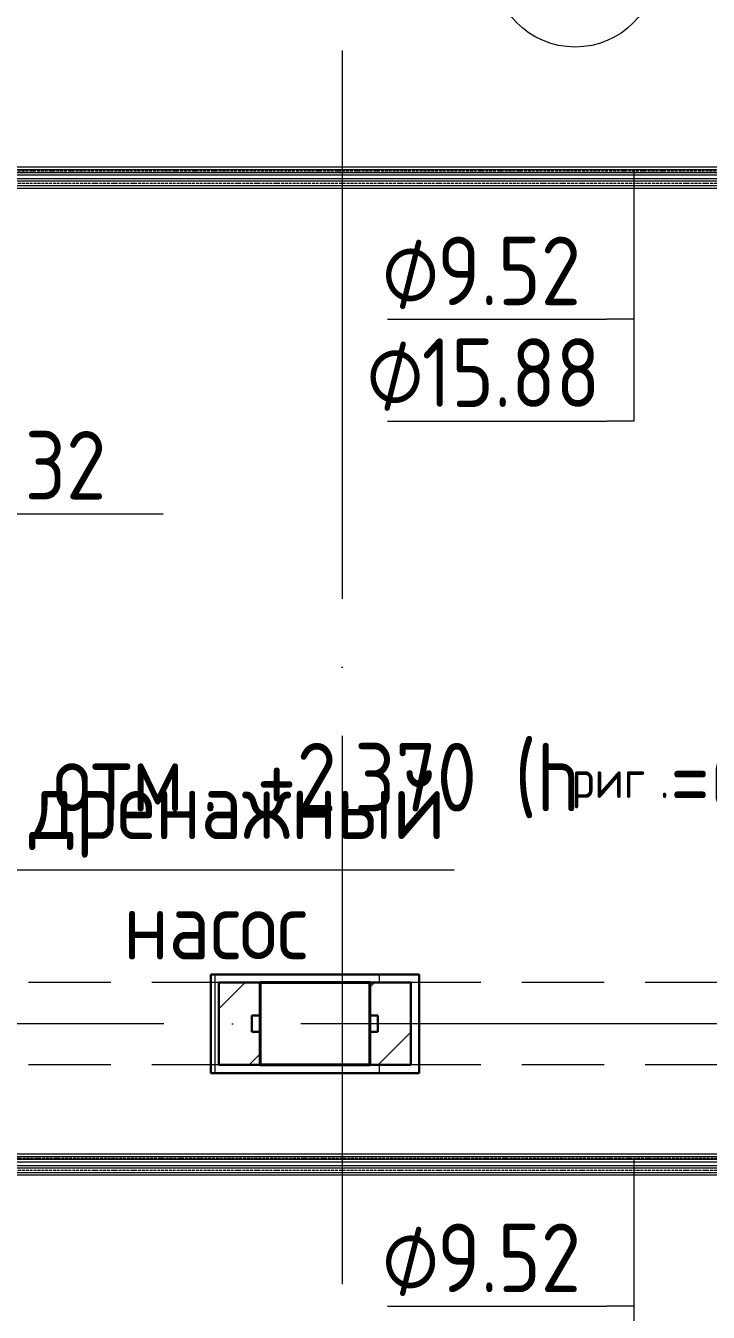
# Model space of a CAD drawing. Header units: millimetres. Extents: x -88595 to 880822, y -1054509 to -148035.
# Drawn here: x 188108 to 190598, y -242604 to -237912 of the extents above; entities that cross this region are included whole.
import ezdxf

# ---------------------------------------------------------------- set-up
doc = ezdxf.new("R2010")
doc.units = ezdxf.units.MM
for name, pattern in [('$0$ADSK_Осевая', [14, 10, -2, 0, -2]), ('ADSK_Линия сетки', [25, 20, -2.5, 0, -2.5]), ('ADSK_Сверху', [4.5, 3, -1.5])]:
    doc.linetypes.add(name, pattern=pattern)
for name, color, linetype, lineweight in [('Аннотация', 7, 'Continuous', 20), ('Изоляция', 7, 'Continuous', 18), ('Линии', 7, 'Continuous', 9), ('Марки', 7, 'Continuous', 20), ('Марки помещений', 7, 'Continuous', 20), ('Несущие колонны', 7, 'Continuous', 18), ('Оборудование', 7, 'Continuous', 18), ('Оси', 7, 'Continuous', 9), ('Стены наружные', 7, 'Continuous', 18), ('Трубопровод', 7, 'Continuous', 18)]:
    doc.layers.add(name, color=color, linetype=linetype, lineweight=lineweight)
doc.styles.add('$0$GOST Common_10', font='GOST_Common.ttf', dxfattribs={"width": 0.9, "height": 250})
doc.styles.add('$1$GOST Common', font='GOST_Common.ttf', dxfattribs={"width": 0.9, "height": 250})
doc.styles.add('GOST Common_3', font='GOST_Common.ttf', dxfattribs={"width": 0.9, "height": 2.5})
doc.styles.add('GOST Common_5', font='GOST_Common.ttf', dxfattribs={"width": 0.9, "height": 5})

# ---------------------------------------------------------------- blocks, each defined once
blk = doc.blocks.new('$0$ADSK_Аннотация_Текст_сВыноской - Текст с выноской-3264166-В_Координация_1 этаж ОВ3')
at = {"layer": 'Аннотация'}
blk.add_line((-8, 0), (8, 0), dxfattribs=at)
blk = doc.blocks.new('$0$ADSK_M_Трубы - Диаметр_8-160846-В_Координация_1 этаж ОВ3')
at = {"layer": 'Марки'}
blk.add_line((0, 0), (8, 0), dxfattribs=at)
blk = doc.blocks.new('1 этаж')
at = {"layer": 'Линии', "linetype": 'ADSK_Сверху', "ltscale": 100}
for p, q in [((240297.7, 686912.6), (219832.7, 686912.6)), ((240297.7, 686612.6), (219832.7, 686612.6))]:
    blk.add_line(p, q, dxfattribs=at)
at = {"layer": 'Марки помещений'}
blk.add_circle((226242, 690624.9), 300, dxfattribs=at)
at = {"layer": 'Несущие колонны', "lineweight": 40}
for p, q in [((225092.7, 686912.6), (225492.7, 686912.6)), ((225092.7, 686612.6), (225092.7, 686912.6)), ((225492.7, 686912.6), (225092.7, 686912.6)), ((225092.7, 686912.6), (225092.7, 686612.6)), ((225492.7, 686912.6), (225492.7, 686612.6)), ((225492.7, 686612.6), (225492.7, 686912.6)), ((225492.7, 686612.6), (225092.7, 686612.6)), ((225092.7, 686612.6), (225492.7, 686612.6))]:
    blk.add_line(p, q, dxfattribs=at)
at = {"layer": 'Оси', "linetype": 'ADSK_Линия сетки', "ltscale": 100}
for p, q in [((225392.7, 697813.2), (225392.7, 633106.5)), ((247242.7, 686762.6), (175520.4, 686762.6))]:
    blk.add_line(p, q, dxfattribs=at)
at = {"layer": 'Стены наружные', "lineweight": 30}
for p, q in [((225672.7, 686942.6), (224912.7, 686942.6)), ((224912.7, 686942.6), (224912.7, 686582.6)), ((225672.7, 686582.6), (225672.7, 686942.6)), ((225642.7, 686912.6), (224942.7, 686912.6)), ((224942.7, 686912.6), (224942.7, 686612.6)), ((225092.7, 686792.6), (225092.7, 686912.6)), ((225492.7, 686912.6), (225492.7, 686792.6)), ((225642.7, 686612.6), (225642.7, 686912.6)), ((225062.7, 686792.6), (225092.7, 686792.6)), ((225062.7, 686732.6), (225062.7, 686792.6)), ((225492.7, 686792.6), (225522.7, 686792.6)), ((225522.7, 686792.6), (225522.7, 686732.6)), ((225092.7, 686732.6), (225062.7, 686732.6)), ((225092.7, 686612.6), (225092.7, 686732.6)), ((225522.7, 686732.6), (225492.7, 686732.6)), ((225492.7, 686732.6), (225492.7, 686612.6)), ((224942.7, 686612.6), (225642.7, 686612.6)), ((224912.7, 686582.6), (225672.7, 686582.6))]:
    blk.add_line(p, q, dxfattribs=at)
at = {"layer": 'Стены наружные', "linetype": 'Continuous', "lineweight": 9}
for p, q in [((224928.7, 686582.6), (224928.7, 686942.6)), ((225528.7, 686912.6), (225528.7, 686942.6)), ((224942.7, 686817.3), (225038.1, 686912.6)), ((225492.7, 686895.8), (225509.5, 686912.6)), ((225523.8, 686612.6), (225642.7, 686731.5)), ((225062.7, 686622.9), (225092.7, 686652.9)), ((225052.4, 686612.6), (225062.7, 686622.9)), ((225528.7, 686582.6), (225528.7, 686612.6))]:
    blk.add_line(p, q, dxfattribs=at)
at = {"layer": 'Аннотация', "width": 0.9}
for s, height, style, p in [('. +2.370 (h', 250, 'GOST Common_3', (224879.8, 687536.7)), ('=600', 250, 'GOST Common_3', (226588.4, 687536.7)), ('отм', 250, 'GOST Common_3', (224338.1, 687536.7)), ('риг', 138.75, 'GOST Common_5', (226229.3, 687585.9)), ('.', 138.8, 'GOST Common_5', (226550.8, 687585.9))]:
    blk.add_text(s, height=height, dxfattribs=dict(at, style=style)).set_placement(p)

msp = doc.modelspace()

# ---------------------------------------------------------------- linework, layer by layer
at = {"layer": 'Изоляция', "color": 190, "true_color": 0x8000ff}
for p, q in [((193560, -238428), (187597.6, -238428)), ((187589.8, -238455.5), (193560, -238455.5)), ((193560, -242028), (187597.6, -242028)), ((187589.8, -242055.5), (193560, -242055.5))]:
    msp.add_line(p, q, dxfattribs=at)
at = {"layer": 'Изоляция', "color": 134, "true_color": 0x00a6a6}
for p, q in [((193604.1, -238469.8), (187660.8, -238469.8)), ((187651.8, -238503.7), (193604.1, -238503.7)), ((193604.1, -242069.8), (187660.8, -242069.8)), ((187651.8, -242103.7), (193604.1, -242103.7))]:
    msp.add_line(p, q, dxfattribs=at)
at = {"layer": 'Марки'}
for p, q in [((190326.7, -238441.9), (190326.7, -238982.5)), ((190326.7, -238486.8), (190326.7, -239353.8)), ((190326.7, -238982.5), (190228.1, -238982.5)), ((190326.7, -239353.8), (190228.1, -239353.8)), ((190326.7, -242041.9), (190326.7, -242582.5)), ((190326.7, -242086.8), (190326.7, -242953.8)), ((190326.7, -242582.5), (190228.1, -242582.5))]:
    msp.add_line(p, q, dxfattribs=at)
at = {"layer": 'Трубопровод', "color": 190, "true_color": 0x8000ff}
for p, q in [((193560, -238437), (187589.8, -238437)), ((187589.8, -238446.5), (193560, -238446.5)), ((193560, -242037), (187589.8, -242037)), ((187589.8, -242046.5), (193560, -242046.5))]:
    msp.add_line(p, q, dxfattribs=at)
at = {"layer": 'Трубопровод', "color": 190, "linetype": '$0$ADSK_Осевая', "true_color": 0x8000ff}
for p, q in [((193560, -238441.8), (187589.8, -238441.8)), ((193560, -238441.8), (187589.8, -238441.8)), ((187589.8, -242041.8), (193560, -242041.8)), ((187589.8, -242041.8), (193560, -242041.8))]:
    msp.add_line(p, q, dxfattribs=at)
at = {"layer": 'Трубопровод', "color": 134, "true_color": 0x00a6a6}
for p, q in [((193604.1, -238478.8), (187651.8, -238478.8)), ((187651.8, -238494.7), (193604.1, -238494.7)), ((193604.1, -242078.8), (187651.8, -242078.8)), ((187651.8, -242094.7), (193604.1, -242094.7))]:
    msp.add_line(p, q, dxfattribs=at)
at = {"layer": 'Трубопровод', "color": 134, "linetype": '$0$ADSK_Осевая', "true_color": 0x00a6a6}
for p, q in [((193604.1, -238486.8), (187651.8, -238486.8)), ((193604.1, -238486.8), (187651.8, -238486.8)), ((193604.1, -242086.8), (187651.8, -242086.8)), ((193604.1, -242086.8), (187651.8, -242086.8))]:
    msp.add_line(p, q, dxfattribs=at)

# ---------------------------------------------------------------- block references
at = {"layer": 'Аннотация', "xscale": 100, "yscale": 100, "zscale": 100}
msp.add_blockref('$0$ADSK_Аннотация_Текст_сВыноской - Текст с выноской-3264166-В_Координация_1 этаж ОВ3', (188871.6, -240990.3), dxfattribs=at)
at = {"layer": 'Марки', "xscale": 99.99999999999993, "yscale": 99.99999999999993, "zscale": 99.99999999999993}
for p in [(189428.1, -238982.5), (189428.1, -239353.8), (187809.9, -239691.6), (189428.1, -242582.5)]:
    msp.add_blockref('$0$ADSK_M_Трубы - Диаметр_8-160846-В_Координация_1 этаж ОВ3', p, dxfattribs=at)
at = {"layer": 'Оборудование', "color": 5, "true_color": 0x0000ff}
msp.add_blockref('1 этаж', (-36129.5, -928314.5), dxfattribs=at)

# ---------------------------------------------------------------- texts
at = {"layer": 'Аннотация', "lineweight": 9, "char_height": 250, "attachment_point": 1, "style": '$1$GOST Common'}
for s, insert, width in [('дренажный', (188120.5, -240628.7), 1847.088), ('насос', (188464.1, -241067.5), 937.974)]:
    msp.add_mtext(s, dxfattribs=dict(at, insert=insert, width=width))
at = {"layer": 'Марки', "lineweight": 9, "char_height": 250, "attachment_point": 1}
for s, insert, width, style in [('\\fGOST Common|b0|i0|c254|p34|;\\W.9;⌀', (189407.3, -238681), 245.316, '$0$GOST Common_10'), ('9.52', (189609.7, -238681), 663.797, '$1$GOST Common'), ('\\fGOST Common|b0|i0|c254|p34|;\\W.9;⌀', (189350.6, -239052.2), 245.316, '$0$GOST Common_10'), ('15.88', (189553, -239052.2), 800.886, '$1$GOST Common'), ('32', (188104.4, -239390), 389.62, '$1$GOST Common'), ('9.52', (189609.7, -242281), 663.797, '$1$GOST Common'), ('\\fGOST Common|b0|i0|c254|p34|;\\W.9;⌀', (189407.3, -242281), 245.316, '$0$GOST Common_10')]:
    msp.add_mtext(s, dxfattribs=dict(at, insert=insert, width=width, style=style))

doc.saveas('drawing.dxf')
